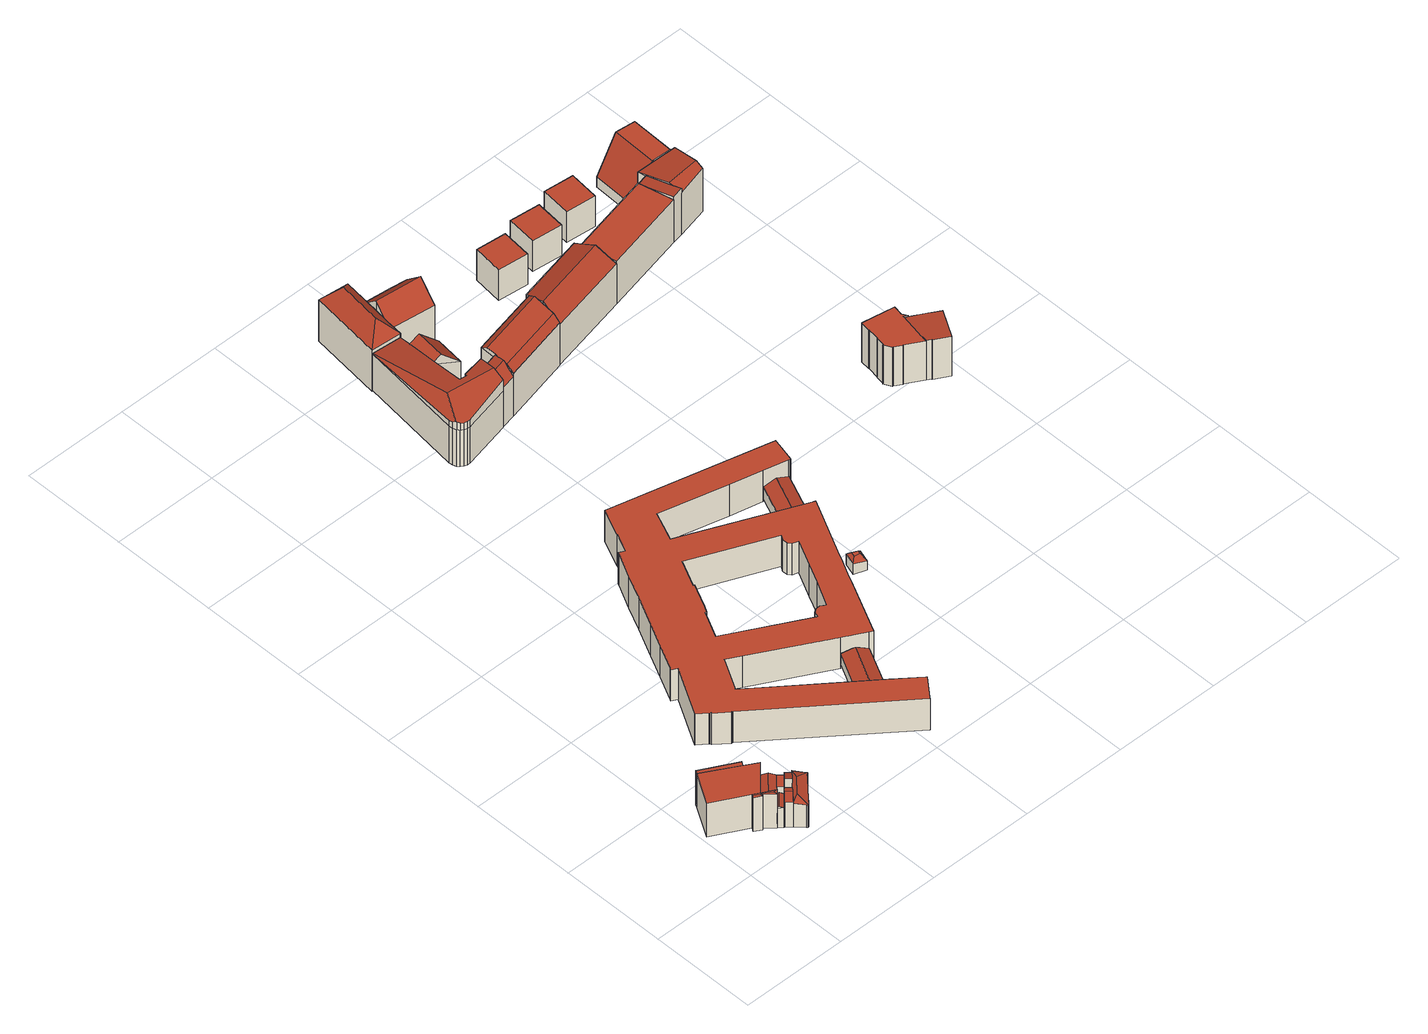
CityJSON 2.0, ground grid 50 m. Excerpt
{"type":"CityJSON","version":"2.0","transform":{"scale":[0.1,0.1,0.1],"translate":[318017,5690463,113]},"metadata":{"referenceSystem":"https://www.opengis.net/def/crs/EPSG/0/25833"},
"CityObjects":{
"building1":{"type":"Building","attributes":{"Gemeindeschluessel":14713000,"Geometrietyp2DReferenz":"3000","function":"31001_9998","roofType":"9999"},"children":["building1-1","building1-2","building1-3","building1-4","building1-5","building1-6"]},
"building1-1":{"type":"BuildingPart","attributes":{"Dachtyp_tdc":"tdcFreeFormRoof","Dachneigung":15.43,"QualitaetDacherkennung":15,"Geometrietyp2DReferenz":"3000","roofType":"5000","measuredHeight":18.7},"parents":["building1"],"geometry":[{"type":"MultiSurface","lod":"2","boundaries":[[[0,1,2,3]],[[4,5,6,7,8,9]],[[5,10,11,6]],[[10,12,13,11]],[[12,0,3,13]],[[10,5,4,14,15]],[[4,16,14]],[[17,18,15,14,16,19,1]],[[17,1,0]],[[18,17,0,12]],[[15,18,12,10]],[[3,2,20,21,7,6,11,13]],[[22,23,19,16,24]],[[20,2,1,19,23]],[[22,25,21,20,23]],[[9,24,16,4]],[[7,21,25,8]],[[8,25,22,24,9]]],"semantics":{"surfaces":[{"type":"WallSurface"},{"type":"RoofSurface"},{"type":"GroundSurface"},{"type":"ClosureSurface"}],"values":[0,0,0,0,0,1,1,1,1,1,1,2,0,3,3,0,3,3]}}]},
"building1-2":{"type":"BuildingPart","attributes":{"Dachtyp_tdc":"tdcPolyFlatRoof","Dachneigung":7.21,"QualitaetDacherkennung":33,"Geometrietyp2DReferenz":"3000","roofType":"2100","measuredHeight":18.66},"parents":["building1"],"geometry":[{"type":"MultiSurface","lod":"2","boundaries":[[[26,27,28,29]],[[30,31,32,33]],[[31,26,29,32]],[[31,30,27,26]],[[29,28,33,32]],[[33,28,27,30]]],"semantics":{"surfaces":[{"type":"WallSurface"},{"type":"RoofSurface"},{"type":"GroundSurface"},{"type":"ClosureSurface"}],"values":[0,0,0,1,2,3]}}]},
"building1-3":{"type":"BuildingPart","attributes":{"Dachtyp_tdc":"tdcPolyFlatRoof","Dachneigung":0,"QualitaetDacherkennung":39,"Geometrietyp2DReferenz":"3000","roofType":"1000","measuredHeight":10.9},"parents":["building1"],"geometry":[{"type":"MultiSurface","lod":"2","boundaries":[[[34,35,36,37]],[[35,38,39,36]],[[38,40,41,42,39]],[[43,34,37,44,45]],[[43,40,38,35,34]],[[37,36,39,42,44]],[[45,41,40,43]],[[45,44,42,41]]],"semantics":{"surfaces":[{"type":"WallSurface"},{"type":"RoofSurface"},{"type":"GroundSurface"},{"type":"ClosureSurface"}],"values":[0,0,0,0,1,2,0,3]}}]},
"building1-4":{"type":"BuildingPart","attributes":{"Dachtyp_tdc":"tdcGableRoof","Dachneigung":22.57,"QualitaetDacherkennung":9,"Geometrietyp2DReferenz":"3000","roofType":"3100","measuredHeight":11.51},"parents":["building1"],"geometry":[{"type":"MultiSurface","lod":"2","boundaries":[[[46,8,7,47]],[[48,49,50,51]],[[49,52,53,50]],[[52,54,55,53]],[[54,56,57,55]],[[56,46,47,57]],[[56,54,52,49,58,59,46]],[[9,59,58,60,24]],[[48,61,60,58,49]],[[46,59,9,8]],[[47,7,21,51,50,53,55,57]],[[21,7,8,25]],[[51,21,25,48]],[[61,22,24,60]],[[8,9,24,22,25]],[[61,48,25,22]]],"semantics":{"surfaces":[{"type":"WallSurface"},{"type":"RoofSurface"},{"type":"GroundSurface"},{"type":"ClosureSurface"}],"values":[0,0,0,0,0,0,1,1,0,0,2,3,3,0,3,3]}}]},
"building1-5":{"type":"BuildingPart","attributes":{"Dachtyp_tdc":"tdcPolyFlatRoof","Dachneigung":0,"QualitaetDacherkennung":57,"Geometrietyp2DReferenz":"3000","roofType":"1000","measuredHeight":18.5},"parents":["building1"],"geometry":[{"type":"MultiSurface","lod":"2","boundaries":[[[62,63,2,1]],[[62,30,33,63]],[[64,65,66,28,27]],[[27,30,62,1,19,64]],[[66,20,2,63,33,28]],[[23,65,64,19]],[[23,20,66,65]],[[2,20,23,19,1]],[[27,28,33,30]]],"semantics":{"surfaces":[{"type":"WallSurface"},{"type":"RoofSurface"},{"type":"GroundSurface"},{"type":"ClosureSurface"}],"values":[0,0,0,1,2,0,3,3,3]}}]},
"building1-6":{"type":"BuildingPart","attributes":{"Dachtyp_tdc":"tdcFreeFormRoof","Dachneigung":18.04,"QualitaetDacherkennung":8,"Geometrietyp2DReferenz":"3000","roofType":"5000","measuredHeight":11.93},"parents":["building1"],"geometry":[{"type":"MultiSurface","lod":"2","boundaries":[[[41,61,48,51,42]],[[65,67,68,66]],[[67,45,44,68]],[[69,23,22]],[[70,69,22,61,41,45]],[[69,70,67,65,23]],[[67,70,45]],[[44,42,51,21,20,66,68]],[[42,44,45,41]],[[51,48,25,21]],[[25,48,61,22]],[[21,25,22,23,20]],[[66,20,23,65]]],"semantics":{"surfaces":[{"type":"WallSurface"},{"type":"RoofSurface"},{"type":"GroundSurface"},{"type":"ClosureSurface"}],"values":[0,0,0,1,1,1,0,2,3,3,3,3,3]}}]},
"building2":{"type":"Building","attributes":{"Gemeindeschluessel":14713000,"Geometrietyp2DReferenz":"3000","function":"31001_9998","roofType":"9999"},"children":["building2-1","building2-2","building2-3"]},
"building2-1":{"type":"BuildingPart","attributes":{"Dachtyp_tdc":"tdcGableRoof","Dachneigung":10.36,"QualitaetDacherkennung":55,"Geometrietyp2DReferenz":"3000","roofType":"3100","measuredHeight":14.39},"parents":["building2"],"geometry":[{"type":"MultiSurface","lod":"2","boundaries":[[[71,72,73,74]],[[72,75,76,73]],[[75,77,78,76]],[[77,79,80,78]],[[79,81,82,80]],[[81,83,84,82]],[[83,85,86,87,84]],[[88,89,90,91,92]],[[89,71,74,90]],[[93,85,83,81,79,77,75]],[[75,72,71,89,88,93]],[[74,73,76,78,80,82,84,87,94,91,90]],[[95,86,85,93]],[[94,87,86,95]],[[88,92,95,93]],[[94,95,92,91]]],"semantics":{"surfaces":[{"type":"WallSurface"},{"type":"RoofSurface"},{"type":"GroundSurface"},{"type":"ClosureSurface"}],"values":[0,0,0,0,0,0,0,0,0,1,1,2,0,3,0,3]}}]},
"building2-2":{"type":"BuildingPart","attributes":{"Dachtyp_tdc":"tdcPolyFlatRoof","Dachneigung":26.21,"QualitaetDacherkennung":42,"Geometrietyp2DReferenz":"3000","roofType":"2100","measuredHeight":15.18},"parents":["building2"],"geometry":[{"type":"MultiSurface","lod":"2","boundaries":[[[96,97,98,99,100]],[[97,101,102,98]],[[101,103,104,102]],[[103,105,106,104]],[[105,107,108,106]],[[107,109,110,108]],[[109,111,112,110]],[[111,109,107,105,103,101,97,96,113]],[[99,98,102,104,106,108,110,112]],[[100,113,96]],[[99,112,111,113,100]]],"semantics":{"surfaces":[{"type":"WallSurface"},{"type":"RoofSurface"},{"type":"GroundSurface"},{"type":"ClosureSurface"}],"values":[0,0,0,0,0,0,0,1,2,0,3]}}]},
"building2-3":{"type":"BuildingPart","attributes":{"Dachtyp_tdc":"tdcHipRoof","Dachneigung":29.18,"QualitaetDacherkennung":47,"Geometrietyp2DReferenz":"3000","roofType":"3200","measuredHeight":14.22},"parents":["building2"],"geometry":[{"type":"MultiSurface","lod":"2","boundaries":[[[114,115,116,112,111]],[[115,117,118,116]],[[117,119,120,118]],[[119,121,122,120]],[[121,123,124,122]],[[123,125,126,124]],[[125,127,128,126]],[[127,129,130,128]],[[129,131,132,130]],[[131,133,134,132]],[[133,135,136,134]],[[135,137,138,136]],[[137,92,91,138]],[[86,100,99,87]],[[92,137,135,133,131,129,139]],[[117,115,114,140]],[[129,127,125,123,121,119,117,140,139]],[[114,113,100,86,95,92,139,140]],[[99,112,116,118,120,122,124,126,128,130,132,134,136,138,91,94,87]],[[111,113,114]],[[112,99,100,113,111]],[[87,94,95,86]],[[94,91,92,95]]],"semantics":{"surfaces":[{"type":"WallSurface"},{"type":"RoofSurface"},{"type":"GroundSurface"},{"type":"ClosureSurface"}],"values":[0,0,0,0,0,0,0,0,0,0,0,0,0,0,1,1,1,1,2,0,3,3,3]}}]},
"building3":{"type":"Building","attributes":{"name":"Grassimuseum","Dachtyp_tdc":"tdcGableRoof","Gemeindeschluessel":14713000,"Dachneigung":20.45,"QualitaetDacherkennung":76,"Geometrietyp2DReferenz":"3000","function":"31001_3034","roofType":"3100","measuredHeight":7.76},"geometry":[{"type":"MultiSurface","lod":"2","boundaries":[[[141,142,143,144]],[[142,145,146,143]],[[145,147,148,146]],[[147,149,150,148]],[[149,141,144,150]],[[149,151,152,153]],[[154,152,151,155,156]],[[145,156,155,147]],[[142,154,156,145]],[[147,155,151,149]],[[141,153,152,154,142]],[[149,153,141]],[[144,143,146,148,150]]],"semantics":{"surfaces":[{"type":"WallSurface"},{"type":"RoofSurface"},{"type":"GroundSurface"}],"values":[0,0,0,0,0,1,1,0,0,0,0,0,2]}}]},
"building4":{"type":"Building","attributes":{"name":"Grassimuseum","Dachtyp_tdc":"tdcFreeFormRoof","Gemeindeschluessel":14713000,"Dachneigung":0,"QualitaetDacherkennung":0,"Geometrietyp2DReferenz":"3000","BezugspunktDach":"2000","function":"31001_3034","measuredHeight":17.15},"geometry":[{"type":"MultiSurface","lod":"2","boundaries":[[[157,158,159,160,161,162,163,164,165,166,167,168,169,170,171,172,173,174,175,176,177,178,179,180,181,182,183,184,185,186,187,188,189,190,191,192,193,194,195,196,197,198,199,200,201,202,203,204,205,206,207,208,209,210,211,212,213],[214,215,216,217,218,219,220,221,222,223,224,225,226,227,228,229,230,231,232,233]],[[213,212,234,235]],[[212,211,236,234]],[[211,210,237,236]],[[210,209,238,237]],[[209,208,239,238]],[[208,207,240,239]],[[207,206,241,240]],[[206,205,242,241]],[[205,204,243,242]],[[204,203,244,243]],[[203,202,245,244]],[[202,201,246,245]],[[201,200,247,246]],[[200,199,248,247]],[[199,198,249,248]],[[198,197,250,249]],[[197,196,251,250]],[[196,195,252,251]],[[195,194,253,252]],[[194,193,254,253]],[[193,192,255,254]],[[192,191,256,255]],[[191,190,257,256]],[[190,189,258,257]],[[189,188,259,258]],[[214,233,260,261]],[[233,232,262,260]],[[232,231,263,262]],[[231,230,264,263]],[[230,229,265,264]],[[229,228,266,265]],[[227,226,267,268]],[[226,225,269,267]],[[225,224,270,269]],[[224,223,271,270]],[[223,222,272,271]],[[222,221,273,272]],[[221,220,274,273]],[[220,219,275,274]],[[219,218,276,275]],[[218,217,277,276]],[[217,216,278,277]],[[216,215,279,278]],[[215,214,261,279]],[[188,187,280,259]],[[187,186,281,280]],[[186,185,282,281]],[[185,184,283,282]],[[184,183,284,283]],[[183,182,285,284]],[[182,181,286,285]],[[181,180,287,286]],[[180,179,288,287]],[[179,178,289,288]],[[178,177,290,289]],[[177,176,291,290]],[[176,175,292,291]],[[175,174,293,292]],[[174,173,294,293]],[[173,172,295,294]],[[172,171,296,295]],[[171,170,297,296]],[[170,169,298,297]],[[169,168,299,298]],[[168,167,300,299]],[[167,166,301,300]],[[166,165,302,301]],[[165,164,303,302]],[[164,163,304,303]],[[163,162,305,304]],[[162,161,306,305]],[[161,160,307,306]],[[160,159,308,307]],[[159,158,309,308]],[[158,157,310,309]],[[157,213,235,310]],[[228,227,268,266]],[[235,234,236,237,238,239,240,241,242,243,244,245,246,247,248,249,250,251,252,253,254,255,256,257,258,259,280,281,282,283,284,285,286,287,288,289,290,291,292,293,294,295,296,297,298,299,300,301,302,303,304,305,306,307,308,309,310],[261,260,262,263,264,265,266,268,267,269,270,271,272,273,274,275,276,277,278,279]]],"semantics":{"surfaces":[{"type":"RoofSurface"},{"type":"WallSurface"},{"type":"GroundSurface"}],"values":[0,1,1,1,1,1,1,1,1,1,1,1,1,1,1,1,1,1,1,1,1,1,1,1,1,1,1,1,1,1,1,1,1,1,1,1,1,1,1,1,1,1,1,1,1,1,1,1,1,1,1,1,1,1,1,1,1,1,1,1,1,1,1,1,1,1,1,1,1,1,1,1,1,1,1,1,1,1,2]}}]},
"building5":{"type":"Building","attributes":{"Dachtyp_tdc":"tdcFreeFormRoof","Gemeindeschluessel":14713000,"Dachneigung":10.93,"QualitaetDacherkennung":9,"Geometrietyp2DReferenz":"3000","function":"31001_9998","roofType":"5000","measuredHeight":27.91},"geometry":[{"type":"MultiSurface","lod":"2","boundaries":[[[311,312,313,314]],[[312,315,316,313]],[[315,317,318,316]],[[317,319,320,318]],[[319,321,322,320]],[[321,323,324,322]],[[323,325,326,324]],[[325,327,328,326]],[[327,329,330,328]],[[329,331,332,330]],[[331,333,334,332]],[[333,335,336,334]],[[335,337,338,336]],[[337,339,340,338]],[[339,341,342,340]],[[341,343,344,342]],[[343,345,346,344]],[[345,311,314,346]],[[347,348,349,350,351,352]],[[353,351,350,354,355,356,357,358,359]],[[339,352,351,353,360,361,362,363,364,365,366,367]],[[339,367,341]],[[341,367,366,343]],[[343,366,365,345]],[[345,365,364,311]],[[311,364,363,312]],[[312,363,362,315]],[[315,362,361,317]],[[317,361,360,319]],[[319,360,353,359,321]],[[321,359,358,323]],[[323,358,357,325]],[[325,357,356,327]],[[331,354,350,349,333]],[[329,355,354,331]],[[333,349,348,335]],[[335,348,347,337]],[[327,356,355,329]],[[337,347,352,339]],[[314,313,316,318,320,322,324,326,328,330,332,334,336,338,340,342,344,346]]],"semantics":{"surfaces":[{"type":"WallSurface"},{"type":"RoofSurface"},{"type":"GroundSurface"}],"values":[0,0,0,0,0,0,0,0,0,0,0,0,0,0,0,0,0,0,1,1,1,0,0,0,0,0,0,0,0,0,0,0,0,0,0,0,0,0,0,2]}}]},
"building6":{"type":"Building","attributes":{"Dachtyp_tdc":"tdcCutTentRoof","Gemeindeschluessel":14713000,"Dachneigung":45.66,"QualitaetDacherkennung":47,"Geometrietyp2DReferenz":"3000","function":"31001_9998","roofType":"9999","measuredHeight":7.49},"geometry":[{"type":"MultiSurface","lod":"2","boundaries":[[[368,369,370,371]],[[369,372,373,370]],[[372,374,375,373]],[[374,368,371,375]],[[369,368,376,377]],[[372,369,377,378]],[[374,372,378,379]],[[368,374,379,376]],[[379,378,377,376]],[[371,370,373,375]]],"semantics":{"surfaces":[{"type":"WallSurface"},{"type":"RoofSurface"},{"type":"GroundSurface"}],"values":[0,0,0,0,1,1,1,1,1,2]}}]},
"building7":{"type":"Building","attributes":{"Gemeindeschluessel":14713000,"Dachtyp_tdc":"tdcGableRoof","Dachneigung":45.21,"QualitaetDacherkennung":22,"Geometrietyp2DReferenz":"3000","function":"31001_9998","roofType":"3100","measuredHeight":23.62},"geometry":[{"type":"MultiSurface","lod":"2","boundaries":[[[380,381,382]],[[383,380,382,384]],[[381,385,384,382]],[[386,387,388,389]],[[380,383,387,386]],[[383,385,388,387]],[[385,381,389,388]],[[381,380,386,389]],[[385,383,384]]],"semantics":{"surfaces":[{"type":"WallSurface"},{"type":"RoofSurface"},{"type":"GroundSurface"}],"values":[0,1,1,2,0,0,0,0,0]}}]},
"building8":{"type":"Building","attributes":{"name":"Grassimuseum","Dachtyp_tdc":"tdcFreeFormRoof","Gemeindeschluessel":14713000,"Dachneigung":20.27,"QualitaetDacherkennung":76,"Geometrietyp2DReferenz":"3000","function":"31001_3034","roofType":"5000","measuredHeight":8.56},"geometry":[{"type":"MultiSurface","lod":"2","boundaries":[[[390,391,392,393]],[[391,394,395,392]],[[394,396,397,395]],[[396,398,399,397]],[[398,390,393,399]],[[390,398,400,401,391]],[[401,400,396,394]],[[394,391,401]],[[398,396,400]],[[393,392,395,397,399]]],"semantics":{"surfaces":[{"type":"WallSurface"},{"type":"RoofSurface"},{"type":"GroundSurface"}],"values":[0,0,0,0,0,1,1,0,0,2]}}]},
"building9":{"type":"Building","attributes":{"Gemeindeschluessel":14713000,"Geometrietyp2DReferenz":"3000","function":"31001_9998","roofType":"9999"},"children":["building9-1","building9-2"]},
"building9-1":{"type":"BuildingPart","attributes":{"Dachtyp_tdc":"tdcHipRoof","Dachneigung":48.21,"QualitaetDacherkennung":62,"Geometrietyp2DReferenz":"3000","roofType":"3200","measuredHeight":30.32},"parents":["building9"],"geometry":[{"type":"MultiSurface","lod":"2","boundaries":[[[402,403,404,405,406]],[[403,407,408,404]],[[407,409,410,408]],[[409,411,412,410]],[[411,413,414,412]],[[413,415,416,414]],[[415,417,418,419,416]],[[411,409,407,420]],[[415,413,421]],[[407,403,402,422,423,424,425,417,415,421,420]],[[413,411,420,421]],[[405,404,408,410,412,414,416,419,426,427]],[[428,418,417,425]],[[428,426,419,418]],[[406,422,402]],[[424,428,425]],[[427,426,428,424,423]],[[405,427,423,422,406]]],"semantics":{"surfaces":[{"type":"WallSurface"},{"type":"RoofSurface"},{"type":"GroundSurface"},{"type":"ClosureSurface"}],"values":[0,0,0,0,0,0,0,1,1,1,1,2,0,3,0,0,3,3]}}]},
"building9-2":{"type":"BuildingPart","attributes":{"Dachtyp_tdc":"tdcGableRoof","Dachneigung":44.07,"QualitaetDacherkennung":51,"Geometrietyp2DReferenz":"3000","roofType":"3100","measuredHeight":28},"parents":["building9"],"geometry":[{"type":"MultiSurface","lod":"2","boundaries":[[[418,429,430,419]],[[429,431,432,430]],[[431,433,434,432]],[[433,435,436,434]],[[435,406,405,436]],[[433,431,429,418,428,424,437]],[[437,422,406,435,433]],[[427,426,419,430,432,434,436,405]],[[424,423,437]],[[428,426,427,423,424]],[[419,426,428,418]],[[423,422,437]],[[405,406,422,423,427]]],"semantics":{"surfaces":[{"type":"WallSurface"},{"type":"RoofSurface"},{"type":"GroundSurface"},{"type":"ClosureSurface"}],"values":[0,0,0,0,0,1,1,2,0,3,3,0,3]}}]},
"building10":{"type":"Building","attributes":{"Gemeindeschluessel":14713000,"Geometrietyp2DReferenz":"3000","function":"31001_9998","roofType":"9999"},"children":["building10-1","building10-2"]},
"building10-1":{"type":"BuildingPart","attributes":{"Dachtyp_tdc":"tdcCutGableRoof","Dachneigung":0.681,"QualitaetDacherkennung":56,"Geometrietyp2DReferenz":"3000","roofType":"9999","measuredHeight":25.46},"parents":["building10"],"geometry":[{"type":"MultiSurface","lod":"2","boundaries":[[[438,439,440,441]],[[439,442,443,444,440]],[[445,446,447,448]],[[446,438,441,447]],[[446,449,450,438]],[[451,452,453,454]],[[455,450,449,456,457,458,453,452]],[[445,459,456,449,446]],[[439,451,454,442]],[[438,450,455,452,451,439]],[[441,440,444,448,447]],[[460,443,442]],[[448,444,443,461,445]],[[461,443,460]],[[459,457,456]],[[460,442,454,453,458]],[[445,461,459]],[[461,460,458,457,459]]],"semantics":{"surfaces":[{"type":"WallSurface"},{"type":"RoofSurface"},{"type":"GroundSurface"},{"type":"ClosureSurface"}],"values":[0,0,0,0,1,1,1,0,0,0,2,0,3,3,0,0,3,3]}}]},
"building10-2":{"type":"BuildingPart","attributes":{"Dachtyp_tdc":"tdcGableRoof","Dachneigung":40.44,"QualitaetDacherkennung":31,"Geometrietyp2DReferenz":"3000","roofType":"3100","measuredHeight":26.01},"parents":["building10"],"geometry":[{"type":"MultiSurface","lod":"2","boundaries":[[[462,459,445,448,463]],[[443,464,465,444]],[[464,462,463,465]],[[462,464,466]],[[459,462,466,467,457]],[[464,443,460,458,467,466]],[[463,448,444,465]],[[443,444,448,445,461]],[[461,445,459]],[[457,467,458]],[[461,460,443]],[[459,457,458,460,461]]],"semantics":{"surfaces":[{"type":"WallSurface"},{"type":"RoofSurface"},{"type":"GroundSurface"},{"type":"ClosureSurface"}],"values":[0,0,0,0,1,1,2,3,3,0,3,3]}}]},
"building11":{"type":"Building","attributes":{"Dachtyp_tdc":"tdcFreeFormRoof","Gemeindeschluessel":14713000,"Dachneigung":24.83,"QualitaetDacherkennung":10,"Geometrietyp2DReferenz":"3000","function":"31001_9998","roofType":"5000","measuredHeight":26.72},"geometry":[{"type":"MultiSurface","lod":"2","boundaries":[[[468,469,470,471]],[[469,472,473,470]],[[472,474,475,473]],[[474,476,477,475]],[[476,478,479,477]],[[478,480,481,479]],[[480,482,483,481]],[[482,468,471,483]],[[478,476,474,472]],[[472,469,468,482,480,478]],[[471,470,473,475,477,479,481,483]]],"semantics":{"surfaces":[{"type":"WallSurface"},{"type":"RoofSurface"},{"type":"GroundSurface"}],"values":[0,0,0,0,0,0,0,0,1,1,2]}}]},
"building12":{"type":"Building","attributes":{"Dachtyp_tdc":"tdcPolyFlatRoof","Gemeindeschluessel":14713000,"Dachneigung":0,"QualitaetDacherkennung":70,"Geometrietyp2DReferenz":"3000","function":"31001_9998","roofType":"1000","measuredHeight":16.8},"geometry":[{"type":"MultiSurface","lod":"2","boundaries":[[[484,485,486,487]],[[485,488,489,486]],[[488,490,491,489]],[[490,484,487,491]],[[490,488,485,484]],[[487,486,489,491]]],"semantics":{"surfaces":[{"type":"WallSurface"},{"type":"RoofSurface"},{"type":"GroundSurface"}],"values":[0,0,0,0,1,2]}}]},
"building13":{"type":"Building","attributes":{"Dachtyp_tdc":"tdcPolyFlatRoof","Gemeindeschluessel":14713000,"Dachneigung":0,"QualitaetDacherkennung":69,"Geometrietyp2DReferenz":"3000","function":"31001_9998","roofType":"1000","measuredHeight":16.82},"geometry":[{"type":"MultiSurface","lod":"2","boundaries":[[[492,493,494,495]],[[493,496,497,494]],[[496,498,499,497]],[[498,492,495,499]],[[498,496,493,492]],[[495,494,497,499]]],"semantics":{"surfaces":[{"type":"WallSurface"},{"type":"RoofSurface"},{"type":"GroundSurface"}],"values":[0,0,0,0,1,2]}}]},
"building14":{"type":"Building","attributes":{"Dachtyp_tdc":"tdcPolyFlatRoof","Gemeindeschluessel":14713000,"Dachneigung":0,"QualitaetDacherkennung":61,"Geometrietyp2DReferenz":"3000","function":"31001_9998","roofType":"1000","measuredHeight":23.58},"geometry":[{"type":"MultiSurface","lod":"2","boundaries":[[[500,501,502,470]],[[501,503,504,502]],[[503,505,475,504]],[[505,500,470,475]],[[505,503,501,500]],[[470,502,504,475]]],"semantics":{"surfaces":[{"type":"WallSurface"},{"type":"RoofSurface"},{"type":"GroundSurface"}],"values":[0,0,0,0,1,2]}}]},
"building15":{"type":"Building","attributes":{"Gemeindeschluessel":14713000,"Geometrietyp2DReferenz":"3000","function":"31001_9998","roofType":"9999"},"children":["building15-1","building15-2","building15-3"]},
"building15-1":{"type":"BuildingPart","attributes":{"Dachtyp_tdc":"tdcPolyFlatRoof","Dachneigung":0,"QualitaetDacherkennung":47,"Geometrietyp2DReferenz":"3000","roofType":"1000","measuredHeight":21.45},"parents":["building15"],"geometry":[{"type":"MultiSurface","lod":"2","boundaries":[[[506,507,508,509]],[[507,510,511,508]],[[510,512,513,511]],[[512,514,515,513]],[[514,516,517,515]],[[516,518,519,517]],[[518,520,521,519]],[[520,522,523,521]],[[522,524,525,523]],[[524,526,527,525]],[[526,528,529,530,527]],[[531,532,533,534]],[[532,535,536,533]],[[535,537,538,536]],[[537,539,540,538]],[[539,506,509,540]],[[539,537,535,532,531,541,542,528,526,524,522,520,518,516,514,512,510,507,506]],[[509,508,511,513,515,517,519,521,523,525,527,530,543,534,533,536,538,540]],[[544,529,528,542]],[[544,543,530,529]],[[541,544,542]],[[534,543,544,541,531]]],"semantics":{"surfaces":[{"type":"WallSurface"},{"type":"RoofSurface"},{"type":"GroundSurface"},{"type":"ClosureSurface"}],"values":[0,0,0,0,0,0,0,0,0,0,0,0,0,0,0,0,1,2,0,3,0,3]}}]},
"building15-2":{"type":"BuildingPart","attributes":{"Dachtyp_tdc":"tdcPolyFlatRoof","Dachneigung":0,"QualitaetDacherkennung":0,"Geometrietyp2DReferenz":"3000","roofType":"9999","measuredHeight":14.88},"parents":["building15"],"geometry":[{"type":"MultiSurface","lod":"2","boundaries":[[[545,546,547,548,549,550,551,552,553,554]],[[550,549,555,556]],[[549,548,557,555]],[[548,547,558,557]],[[547,546,559,558]],[[546,545,560,559]],[[554,553,561,562]],[[553,552,563,561]],[[552,551,564,563]],[[551,550,556,564]],[[561,563,564,556,555,557,558,559,560,562]],[[562,560,545,554]]],"semantics":{"surfaces":[{"type":"RoofSurface"},{"type":"WallSurface"},{"type":"GroundSurface"},{"type":"ClosureSurface"}],"values":[0,1,1,1,1,1,1,1,1,1,2,3]}}]},
"building15-3":{"type":"BuildingPart","attributes":{"Dachtyp_tdc":"tdcPolyFlatRoof","Dachneigung":2.6,"QualitaetDacherkennung":72,"Geometrietyp2DReferenz":"3000","roofType":"2100","measuredHeight":21.7},"parents":["building15"],"geometry":[{"type":"MultiSurface","lod":"2","boundaries":[[[529,565,566,530]],[[565,567,562,566]],[[567,554,562]],[[568,560,545]],[[568,569,570,560]],[[569,571,572,570]],[[571,573,574,572]],[[573,575,576,574]],[[575,577,531,534,576]],[[577,575,573,571,569,568,567,565,529,544,541]],[[543,530,566,562,560,570,572,574,576,534]],[[530,543,544,529]],[[545,554,567,568]],[[545,560,562,554]],[[541,531,577]],[[544,543,534,531,541]]],"semantics":{"surfaces":[{"type":"WallSurface"},{"type":"RoofSurface"},{"type":"GroundSurface"},{"type":"ClosureSurface"}],"values":[0,0,0,0,0,0,0,0,0,1,2,3,0,3,0,3]}}]},
"building16":{"type":"Building","attributes":{"Dachtyp_tdc":"tdcPolyFlatRoof","Gemeindeschluessel":14713000,"Dachneigung":0,"QualitaetDacherkennung":68,"Geometrietyp2DReferenz":"3000","function":"31001_9998","roofType":"1000","measuredHeight":16.78},"geometry":[{"type":"MultiSurface","lod":"2","boundaries":[[[578,579,580,581]],[[579,582,583,580]],[[582,584,585,583]],[[584,578,581,585]],[[584,582,579,578]],[[581,580,583,585]]],"semantics":{"surfaces":[{"type":"WallSurface"},{"type":"RoofSurface"},{"type":"GroundSurface"}],"values":[0,0,0,0,1,2]}}]},
"building17":{"type":"Building","attributes":{"Gemeindeschluessel":14713000,"Geometrietyp2DReferenz":"3000","function":"31001_9998","roofType":"9999"},"children":["building17-1","building17-2"]},
"building17-1":{"type":"BuildingPart","attributes":{"Dachtyp_tdc":"tdcGableRoof","Dachneigung":10.02,"QualitaetDacherkennung":12,"Geometrietyp2DReferenz":"3000","roofType":"3100","measuredHeight":25.42},"parents":["building17"],"geometry":[{"type":"MultiSurface","lod":"2","boundaries":[[[586,587,588,589]],[[587,590,591,588]],[[590,592,593,591]],[[590,587,594]],[[587,586,595,594]],[[592,590,594,595,596]],[[589,588,591,593,597]],[[589,597,598,586]],[[597,593,592,598]],[[598,599,596,595,586]],[[592,596,599,598]]],"semantics":{"surfaces":[{"type":"WallSurface"},{"type":"RoofSurface"},{"type":"GroundSurface"},{"type":"ClosureSurface"}],"values":[0,0,0,0,1,1,2,0,3,0,3]}}]},
"building17-2":{"type":"BuildingPart","attributes":{"Dachtyp_tdc":"tdcPolyFlatRoof","Dachneigung":6.47,"QualitaetDacherkennung":40,"Geometrietyp2DReferenz":"3000","roofType":"2100","measuredHeight":25.03},"parents":["building17"],"geometry":[{"type":"MultiSurface","lod":"2","boundaries":[[[600,601,502,504]],[[601,599,598,597,502]],[[602,600,504,593,592]],[[602,596,599,601,600]],[[504,502,597,593]],[[592,596,602]],[[593,597,598,592]],[[592,598,599,596]]],"semantics":{"surfaces":[{"type":"WallSurface"},{"type":"RoofSurface"},{"type":"GroundSurface"},{"type":"ClosureSurface"}],"values":[0,0,0,1,2,0,3,3]}}]},
"building18":{"type":"Building","attributes":{"Dachtyp_tdc":"tdcFreeFormRoof","Gemeindeschluessel":14713000,"Dachneigung":63.74,"QualitaetDacherkennung":36,"Geometrietyp2DReferenz":"3000","function":"31001_9998","roofType":"5000","measuredHeight":24.29},"geometry":[{"type":"MultiSurface","lod":"2","boundaries":[[[603,604,605,606]],[[604,607,608,605]],[[607,609,610,608]],[[609,611,612,610]],[[611,613,614,612]],[[613,615,616,614]],[[615,603,606,616]],[[617,604,603,618,619]],[[620,621,622,623]],[[621,617,619,624,622]],[[609,623,622,624,611]],[[611,624,619,613]],[[607,620,623,609]],[[604,617,621,620,607]],[[613,619,618,615]],[[615,618,603]],[[606,605,608,610,612,614,616]]],"semantics":{"surfaces":[{"type":"WallSurface"},{"type":"RoofSurface"},{"type":"GroundSurface"}],"values":[0,0,0,0,0,0,0,1,1,1,0,0,0,0,0,0,2]}}]}
},
"vertices":[
[152,143,223],[162,160,223],[162,160,38],[152,143,38],[232,94,223],[192,132,223],[192,132,38],[232,94,38],[232,94,146],[232,94,151],[191,132,223],[191,132,38],[185,125,223],[185,125,38],[232,109,225],[191,138,224],[249,112,223],[159,150,225],[183,137,225],[189,144,223],[189,144,38],[249,112,38],[249,112,147],[189,144,147],[249,112,151],[249,112,146],
[255,315,225],[246,299,223],[246,299,38],[255,315,38],[86,391,223],[93,403,225],[93,403,38],[86,391,38],
[376,204,148],[339,166,148],[339,166,38],[376,204,38],[331,158,148],[331,158,38],[311,177,148],[311,177,147],[311,177,38],[356,224,148],[356,224,38],[356,224,147],
[252,76,146],[252,76,38],[286,150,146],[306,132,146],[306,132,38],[286,150,38],[299,125,146],[299,125,38],[253,77,146],[253,77,38],[254,77,146],[254,77,38],[292,145,154],[239,88,154],[286,150,151],[286,150,147],
[2,247,223],[2,247,38],[305,264,223],[305,264,147],[305,264,38],
[310,269,147],[310,269,38],[243,152,158],[333,247,158],
[254,77,174],[253,77,174],[253,77,40],[254,77,40],[291,116,184],[291,116,40],[299,125,182],[299,125,40],[306,132,180],[306,132,40],[307,131,180],[307,131,40],[320,118,180],[320,118,40],[330,110,180],[330,110,170],[330,110,40],[278,53,174],[256,74,174],[256,74,40],[278,53,40],[278,53,170],[315,93,184],[315,93,40],[315,93,170],
[354,136,192],[333,157,191],[333,157,40],[354,136,40],[354,136,170],[331,158,191],[331,158,40],[339,166,186],[339,166,40],[376,204,160],[376,204,40],[378,203,160],[378,203,40],[381,200,160],[381,200,40],[398,184,160],[398,184,40],[384,167,170],
[398,184,170],[438,147,160],[438,147,40],[441,144,159],[441,144,40],[443,142,157],[443,142,40],[431,132,158],[431,132,40],[419,119,158],[419,119,40],[348,40,158],[348,40,40],[334,25,158],[334,25,40],[321,11,158],[321,11,40],[319,10,157],[319,10,40],[314,15,159],[314,15,40],[315,17,160],[315,17,40],[280,51,169],[280,51,40],[317,71,182],[382,141,182],
[1031,567,89],[1130,512,89],[1130,512,33],[1031,567,33],[1009,272,89],[1009,272,33],[1008,273,89],[1008,273,33],[916,346,89],[916,346,33],[963,308,111],[1081,539,111],[1031,567,90],[1130,512,90],[1008,273,90],[1009,272,90],
[550,1127,180],[496,1018,180],[440,905,180],[436,896,180],[461,882,180],[337,660,180],[337,659,180],[380,625,180],[383,622,180],[386,620,180],[385,616,180],[445,568,180],[448,570,180],[451,568,180],[453,566,180],[1048,88,180],[1048,89,180],[1053,95,180],[1122,180,180],[1119,183,180],[1009,272,180],[1008,273,180],[916,346,180],[600,600,180],[542,647,180],[623,792,180],[688,757,180],[1031,567,180],[1130,512,180],[1145,503,180],[1272,760,180],[1290,796,180],[1329,874,180],[1347,911,180],[1475,1167,180],[1473,1168,180],[1458,1174,180],[1456,1175,180],[1354,1220,180],[926,1409,180],[984,1543,180],[1298,1463,180],[1445,1428,180],[1555,1400,180],[1562,1398,180],[1564,1398,180],[1590,1503,180],[1591,1509,180],[1592,1511,180],[853,1697,180],[798,1572,180],[796,1569,180],[759,1483,180],[732,1495,180],[728,1487,180],[671,1373,180],[618,1265,180],[1174,851,180],[1112,732,180],[1091,746,180],[1069,745,180],[1052,733,180],[1044,710,180],[686,907,180],[747,1028,180],[754,1025,180],[768,1053,180],[808,1135,180],[822,1163,180],[816,1167,180],[876,1288,180],[1250,1125,180],[1235,1103,180],[1237,1080,180],[1249,1064,180],[1276,1055,180],[1215,934,180],[671,1373,8],[618,1265,8],[728,1487,8],[732,1495,8],[759,1483,8],[796,1569,8],[798,1572,8],[853,1697,8],[1592,1511,8],[1591,1509,8],[1590,1503,8],[1564,1398,8],[1562,1398,8],[1555,1400,8],[1445,1428,8],[1298,1463,8],[984,1543,8],[926,1409,8],[1354,1220,8],[1456,1175,8],[1458,1174,8],[1473,1168,8],[1475,1167,8],[1347,911,8],[1329,874,8],[1290,796,8],[1215,934,8],[1174,851,8],[1276,1055,8],[1249,1064,8],[1237,1080,8],[1235,1103,8],[1250,1125,8],[816,1167,8],[876,1288,8],[822,1163,8],[808,1135,8],[768,1053,8],[754,1025,8],[747,1028,8],[686,907,8],[1044,710,8],[1052,733,8],[1069,745,8],[1091,746,8],[1112,732,8],[1272,760,8],[1145,503,8],[1130,512,8],[1031,567,8],[688,757,8],[623,792,8],[542,647,8],[600,600,8],[916,346,8],[1008,273,8],[1009,272,8],[1119,183,8],[1122,180,8],[1053,95,8],[1048,89,8],[1048,88,8],[453,566,8],[451,568,8],[448,570,8],[445,568,8],[385,616,8],[386,620,8],[383,622,8],[380,625,8],[337,659,8],[337,660,8],[461,882,8],[436,896,8],[440,905,8],[496,1018,8],[550,1127,8],
[907,2519,213],[909,2530,213],[909,2530,14],[907,2519,14],[1013,2553,213],[1013,2553,14],[1015,2552,213],[1015,2552,14],[1012,2522,213],[1012,2522,14],[998,2411,213],[998,2411,14],[772,2360,213],[772,2360,14],[758,2361,213],[758,2361,14],[744,2365,213],[744,2365,14],[732,2374,213],[732,2374,14],[722,2385,213],[722,2385,14],[716,2401,213],[716,2401,14],[715,2418,213],[715,2418,14],[776,2909,213],[776,2909,14],[915,2898,213],[915,2898,14],[908,2837,213],[908,2837,14],[891,2698,213],[891,2698,14],[871,2523,213],[871,2523,14],[776,2909,214],[715,2418,247],[716,2401,251],[721,2389,258],[781,2498,293],[777,2908,215],[1005,2471,293],[722,2385,257],[732,2374,254],[744,2365,251],[758,2361,251],[772,2360,251],[998,2411,275],[1012,2522,283],[1015,2552,277],[1013,2553,277],[909,2530,284],[907,2519,286],[871,2523,286],[891,2698,252],[908,2837,225],
[1481,925,77],[1462,868,77],[1462,868,29],[1481,925,29],[1405,887,87],[1405,887,29],[1424,944,87],[1424,944,29],[1457,913,104],[1452,897,104],[1425,901,103],[1433,925,103],
[891,2698,227],[1030,2681,158],[936,2693,254],[908,2837,227],[952,2832,254],[1046,2821,158],[891,2698,18],[908,2837,18],[1046,2821,18],[1030,2681,18],
[1458,1174,91],[1456,1175,92],[1456,1175,26],[1458,1174,26],[1354,1220,91],[1354,1220,26],[1445,1428,91],[1445,1428,26],[1555,1400,91],[1555,1400,26],[1500,1414,112],[1406,1197,112],
[924,2965,233],[924,2966,233],[924,2966,7],[924,2965,7],[924,2965,201],[916,2898,233],[916,2898,7],[915,2898,233],[915,2898,7],[776,2909,231],[776,2909,7],[817,3249,231],[817,3249,7],[958,3234,233],[958,3234,7],[947,3140,232],[947,3140,201],[947,3140,7],[854,2972,310],[879,3175,310],[928,2998,233],[935,3053,233],[942,3108,233],[946,3140,233],[946,3140,7],[935,3053,7],[946,3140,201],
[1083,3124,201],[1083,3124,7],[1161,3115,201],[1161,3115,7],[1150,3028,287],[1150,3028,7],[1140,2940,201],[1140,2940,7],[935,3053,287],
[1407,2691,248],[1387,2501,248],[1387,2501,17],[1407,2691,17],[1069,2427,248],[1069,2427,231],[1069,2427,17],[1075,2537,248],[1079,2617,248],[1079,2617,17],[1075,2537,17],[1077,2581,271],[1403,2656,271],[1387,2501,250],[1391,2537,272],[1071,2464,272],[1069,2427,250],[1397,2597,271],[1075,2537,271],[1074,2518,271],[1072,2477,272],[1075,2537,268],[1070,2447,248],[1072,2476,248],
[1012,2522,268],[1012,2522,17],[998,2411,231],[998,2411,17],[1005,2468,277],[1072,2484,277],
[1736,2782,239],[1744,2747,255],[1744,2747,18],[1736,2782,18],[1757,2684,285],[1757,2684,18],[1776,2586,239],[1776,2586,18],[1387,2501,239],[1387,2501,18],[1398,2604,284],[1398,2604,18],[1407,2691,246],[1407,2691,18],[1409,2708,239],[1409,2708,18],
[1478,3057,185],[1618,3042,185],[1618,3042,17],[1478,3057,17],[1603,2902,185],[1603,2902,17],[1463,2917,185],[1463,2917,17],
[1681,3080,185],[1821,3065,185],[1821,3065,17],[1681,3080,17],[1807,2925,185],[1807,2925,17],[1666,2940,185],[1666,2940,17],
[1744,2747,254],[2131,2833,254],[2131,2833,18],[2167,2673,254],[2167,2673,18],[1776,2586,254],
[2214,1559,234],[2216,1560,234],[2216,1560,20],[2214,1559,20],[2223,1600,234],[2223,1600,20],[2224,1599,234],[2224,1599,20],[2233,1655,234],[2233,1655,20],[2232,1656,234],[2232,1656,20],[2239,1702,234],[2239,1702,20],[2241,1702,234],[2241,1702,20],[2242,1702,234],[2242,1702,20],[2390,1677,234],[2390,1677,20],[2382,1632,234],[2382,1632,20],[2394,1606,234],[2394,1606,230],[2394,1606,20],[2348,1458,234],[2269,1504,234],[2269,1504,20],[2348,1458,20],[2268,1503,234],[2268,1503,20],[2234,1523,234],[2234,1523,20],[2231,1522,234],[2231,1522,20],[2358,1514,234],[2378,1615,234],[2378,1615,20],[2378,1615,230],
[2473,1560,168],[2470,1561,168],[2472,1565,168],[2469,1581,168],[2467,1582,168],[2449,1591,168],[2445,1593,168],[2432,1590,168],[2429,1586,168],[2425,1588,168],[2467,1582,20],[2449,1591,20],[2469,1581,20],[2472,1565,20],[2470,1561,20],[2473,1560,20],[2429,1586,20],[2425,1588,20],[2432,1590,20],[2445,1593,20],
[2424,1589,230],[2424,1589,20],[2425,1588,230],[2473,1560,230],[2513,1536,230],[2513,1536,20],[2435,1404,237],[2435,1404,20],[2369,1444,237],[2369,1444,20],[2370,1445,237],[2370,1445,20],[2348,1458,237],
[1885,3103,185],[2025,3088,185],[2025,3088,17],[1885,3103,17],[2010,2948,185],[2010,2948,17],[1870,2963,185],[1870,2963,17],
[2175,2884,247],[2370,2878,250],[2370,2878,18],[2175,2884,18],[2364,2717,256],[2364,2717,18],[2221,2685,246],[2221,2685,18],[2365,2753,272],[2208,2741,272],[2212,2723,264],[2184,2845,18],[2184,2845,246],[2184,2845,250],
[2167,2673,268],[2131,2833,250],[2221,2685,268],
[2159,2885,67],[2167,3102,67],[2167,3102,12],[2159,2885,12],[2377,3080,67],[2377,3080,12],[2370,2878,67],[2370,2878,12],[2260,2882,67],[2260,2882,12],[2251,2882,67],[2251,2882,12],[2175,2884,67],[2175,2884,12],[2260,3092,255],[2175,2884,101],[2251,2882,255],[2377,3080,204],[2353,3083,255],[2345,2879,255],[2370,2878,203],[2260,2882,255]
]}
